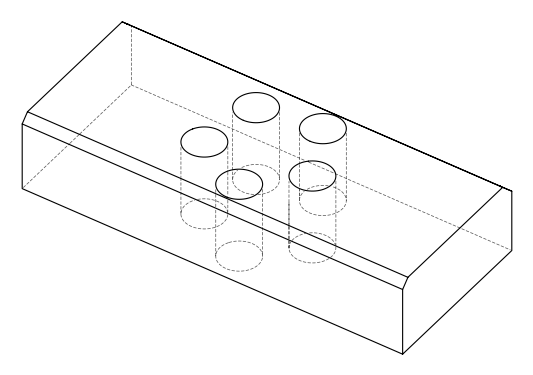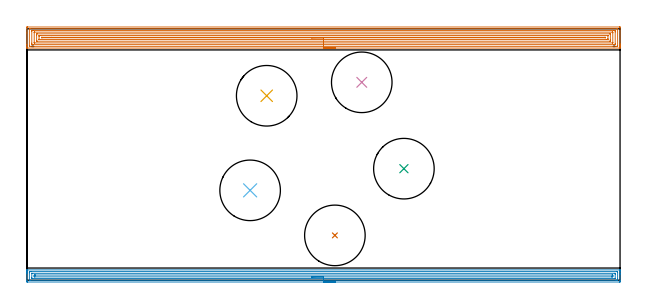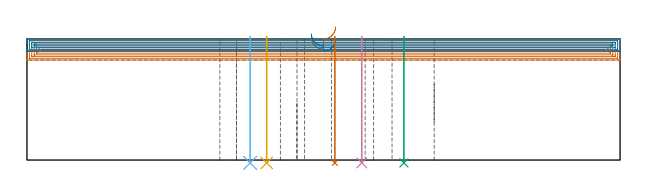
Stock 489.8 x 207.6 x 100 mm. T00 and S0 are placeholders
(PLAN: 7 operations, 1 tool changes, 45.6 min)
(1 AREA_MILL | FG_CHAMFER_SURFACE | UGT0205_001 | 27.63 min | 74143 mm3)
(2 AREA_MILL_1 | FG_CHAMFER_SURFACE_1 | UGT0205_001 | 15.89 min | 24482 mm3)
(3 INDEXABLE_INSERT_DRILL_THROUGH_HOLE_FROM_SOLID | STEP1HOLE | NXT0302_038 | 0.42 min | 196265 mm3)
(4 INDEXABLE_INSERT_DRILL_THROUGH_HOLE_FROM_SOLID_1 | STEP1HOLE_1 | NXT0302_038 | 0.42 min | 196264 mm3)
(5 INDEXABLE_INSERT_DRILL_THROUGH_HOLE_FROM_SOLID_2 | STEP1HOLE_2 | NXT0302_038 | 0.42 min | 196270 mm3)
(6 INDEXABLE_INSERT_DRILL_THROUGH_HOLE_FROM_SOLID_3 | STEP1HOLE_3 | NXT0302_038 | 0.42 min | 196265 mm3)
(7 INDEXABLE_INSERT_DRILL_THROUGH_HOLE_FROM_SOLID_4 | STEP1HOLE_4 | NXT0302_038 | 0.42 min | 196257 mm3)
(TOOL UGT0205_001 | Chamfer Mill 20 x 3 x 45 deg. | D20 FL50 Z2)
(TOOL NXT0302_038 | Index. Insert Drill 50mm [880-D5000L50-04] | D50 PA176 FL200 Z2)
(OP 1 AREA_MILL)
G17 G21 G94 G90
T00 M6
G54
G17 G0 G90 X254.9 Y191.7 S1061 M3
G43 Z110. H0
G94 G1 X254.862 Z109.128 F250.
X254.748 Z108.263
X254.559 Z107.412
X254.297 Z106.58
X253.963 Z105.774
X253.56 Z105.
X253.092 Z104.264
X252.56 Z103.572
X251.971 Z102.929
X251.328 Z102.34
X250.636 Z101.808
X249.9 Z101.34
X249.126 Z100.937
X248.32 Z100.603
X247.488 Z100.341
X246.637 Z100.152
X245.772 Z100.038
X244.9 Z100.
X0.169
X0.01 Y191.702 Z99.988
X0.003 Y191.84 Z99.852
X0. Y191.985 Z99.714
Y192.29 Z99.41
Y192.953 Z98.742
Y194.161 Z97.536
Y194.705 Z96.989
Y204.206 Z87.491
Y208.723 Z82.974
X0.003 Y208.999 Z82.699
X0.01 Y209.092 Z82.605
X0.106 Y209.099 Z82.599
X0.616 Y209.1 Z82.6
X489.184
X489.699 Y209.095 Z82.603
X489.79 Y209.092 Z82.606
X489.8 Y208.995 Z82.702
Y195.309 Z96.386
Y194.705 Z96.989
Y194.161 Z97.536
Y193.829 Z97.867
Y193.285 Z98.411
Y192.953 Z98.742
Y192.29 Z99.41
Y191.985 Z99.714
X489.797 Y191.84 Z99.852
X489.79 Y191.702 Z99.988
X489.631 Y191.7 Z100.
X244.9
Y193.114 Z98.586
X2.402
X2.237 Y193.115 Z98.585
X2.051 Y193.119 Z98.581
X2.013 Y193.121 Z98.579
X2.007 Y193.146 Z98.554
X2.003 Y193.177 Z98.523
X2. Y193.347 Z98.353
Y207.365 Z84.335
X2.001 Y207.497 Z84.203
X2.005 Y207.602 Z84.098
X2.01 Y207.67 Z84.03
X2.021 Y207.679 Z84.021
X2.038 Y207.681 Z84.019
X2.402 Y207.685 Z84.015
X2.567 Y207.686 Z84.014
X487.398
X487.563 Y207.685 Z84.015
X487.749 Y207.681 Z84.019
X487.787 Y207.679 Z84.021
X487.793 Y207.654 Z84.046
X487.797 Y207.623 Z84.077
X487.8 Y207.453 Z84.247
Y193.435 Z98.265
X487.799 Y193.303 Z98.397
X487.795 Y193.198 Z98.502
X487.79 Y193.131 Z98.569
X487.779 Y193.121 Z98.579
X487.762 Y193.119 Z98.581
X487.398 Y193.115 Z98.585
X487.234 Y193.114 Z98.586
X244.9
Y194.528 Z97.172
X5.082 Y194.529 Z97.171
X4.367 Y194.53 Z97.17
X4.188 Y194.532 Z97.168
X4.018 Y194.535 Z97.165
X4.009 Y194.705 Z96.995
X4.003 Y194.887 Z96.813
X4. Y195.581 Z96.119
Y195.766 Z95.934
X4.001 Y205.403 Z86.297
X4.01 Y206.095 Z85.605
X4.015 Y206.265 Z85.435
X5.082 Y206.271 Z85.429
X484.718
X485.433 Y206.27 Z85.43
X485.612 Y206.268 Z85.432
X485.782 Y206.265 Z85.435
X485.791 Y206.095 Z85.605
X485.797 Y205.913 Z85.787
X485.8 Y205.219 Z86.481
Y205.034 Z86.666
X485.799 Y195.398 Z96.302
X485.79 Y194.705 Z96.995
X485.785 Y194.536 Z97.164
X484.718 Y194.529 Z97.171
X244.9 Y194.528 Z97.172
Y195.943 Z95.757
X6.499
X6.139 Y195.944 Z95.756
X6.076 Y195.946 Z95.754
X6.017 Y195.949 Z95.751
X6.01 Y196.035 Z95.665
X6. Y196.432 Z95.268
Y196.457 Z95.243
Y204.343 Z87.357
X6.003 Y204.768 Z86.932
X6.006 Y204.821 Z86.879
X6.009 Y204.843 Z86.857
X6.031 Y204.85 Z86.85
X6.168 Y204.854 Z86.846
X6.344 Y204.857 Z86.843
X483.301
X483.661 Y204.856 Z86.844
X483.724 Y204.854 Z86.846
X483.783 Y204.851 Z86.849
X483.79 Y204.765 Z86.935
X483.8 Y204.368 Z87.332
Y204.343 Z87.357
Y196.457 Z95.243
X483.797 Y196.032 Z95.668
X483.794 Y195.979 Z95.721
X483.791 Y195.957 Z95.743
X483.769 Y195.95 Z95.75
X483.632 Y195.946 Z95.754
X483.456 Y195.944 Z95.756
X244.9 Y195.943 Z95.757
Y197.357 Z94.343
X8.63
X8.215 Y197.361 Z94.339
X8.017 Y197.364 Z94.336
X8.01 Y197.477 Z94.223
X8.002 Y197.974 Z93.726
X8. Y202.356 Z89.344
X8.001 Y202.59 Z89.11
X8.005 Y203.227 Z88.473
X8.012 Y203.436 Z88.264
X8.678 Y203.443 Z88.257
X481.17
X481.585 Y203.439 Z88.261
X481.783 Y203.436 Z88.264
X481.79 Y203.323 Z88.377
X481.799 Y202.826 Z88.874
X481.8 Y198.444 Z93.256
X481.799 Y198.21 Z93.49
X481.795 Y197.573 Z94.127
X481.788 Y197.364 Z94.336
X481.122 Y197.357 Z94.343
X244.9
Y198.771 Z92.929
X10.441 Y198.772 Z92.928
X10.12 Y198.774 Z92.926
X10.029 Y198.776 Z92.924
X10.011 Y198.778 Z92.922
X10.007 Y198.791 Z92.909
X10.004 Y198.827 Z92.873
X10.001 Y198.942 Z92.758
X10. Y199.086 Z92.614
X10.001 Y201.269 Z90.431
X10.006 Y201.714 Z89.986
X10.01 Y201.93 Z89.77
X10.022 Y202.022 Z89.678
X10.124 Y202.025 Z89.675
X10.441 Y202.027 Z89.673
X11.013 Y202.029 Z89.671
X11.334
X479.359 Y202.028 Z89.672
X479.68 Y202.026 Z89.674
X479.771 Y202.024 Z89.676
X479.789 Y202.022 Z89.678
X479.793 Y202.009 Z89.691
X479.796 Y201.973 Z89.727
X479.799 Y201.858 Z89.842
X479.8 Y201.714 Z89.986
X479.799 Y199.531 Z92.169
X479.794 Y199.086 Z92.614
X479.79 Y198.87 Z92.83
X479.778 Y198.778 Z92.922
X479.676 Y198.775 Z92.925
X479.359 Y198.773 Z92.927
X478.787 Y198.771 Z92.929
X478.466
X244.9
Y200.185 Z91.515
X12.665 Y200.186 Z91.514
X12.227 Y200.19 Z91.51
X12.018 Y200.192 Z91.508
X12.01 Y200.4 Z91.3
Y200.511 Z91.189
X12.018 Y200.608 Z91.092
X12.227 Y200.611 Z91.089
X12.456 Y200.614 Z91.086
X20.353 Y200.615 Z91.085
X476.908
X477.345 Y200.613 Z91.087
X477.573 Y200.611 Z91.089
X477.782 Y200.608 Z91.092
X477.79 Y200.4 Z91.3
Y200.289 Z91.411
X477.782 Y200.192 Z91.508
X477.573 Y200.189 Z91.511
X477.345 Y200.186 Z91.514
X244.9 Y200.185 Z91.515
X244.028 Z91.553
X243.164 Z91.667
X242.312 Z91.855
X241.48 Z92.118
X240.674 Z92.452
X239.9 Z92.854
X239.164 Z93.323
X238.472 Z93.854
X237.829 Z94.444
X237.24 Z95.087
X236.709 Z95.779
X236.24 Z96.515
X235.837 Z97.289
X235.503 Z98.094
X235.241 Z98.927
X235.052 Z99.778
X234.938 Z100.643
X234.9 Z101.515
G0 Z110.
M5
M2
(OP 2 AREA_MILL_1)
G17 G21 G94 G90
T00 M6
G54
G17 G0 G90 X254.9 Y-1.5 S1061 M3
G43 Z110. H0
Z100.
G94 G1 X254.862 Z99.128 F250.
X254.748 Z98.263
X254.559 Z97.412
X254.297 Z96.58
X253.963 Z95.774
X253.56 Z95.
X253.091 Z94.264
X252.56 Z93.572
X251.971 Z92.929
X251.328 Z92.34
X250.636 Z91.808
X249.9 Z91.34
X249.126 Z90.937
X248.32 Z90.603
X247.488 Z90.341
X246.636 Z90.152
X245.772 Z90.038
X244.9 Z90.
X0.616
X0.063 Y-1.494 Z90.003
X0.008 Y-1.492 Z90.006
X0.004 Y-0.944 Z90.553
X0. Y-0.332 Z91.166
Y5.278 Z96.772
Y5.83 Z97.327
Y6.167 Z97.663
Y6.719 Z98.215
Y7.056 Z98.551
Y7.728 Z99.228
Y8.08 Z99.579
X0.007 Y8.46 Z99.951
X0.01 Y8.497 Z99.988
X0.169 Y8.5 Z100.
X489.631
X489.79 Y8.497 Z99.988
X489.793 Y8.46 Z99.951
X489.8 Y8.079 Z99.579
Y7.728 Z99.228
Y7.056 Z98.551
Y5.83 Z97.327
Y5.278 Z96.772
Y4.665 Z96.16
Y-0.332 Z91.165
X489.796 Y-0.944 Z90.553
X489.792 Y-1.492 Z90.006
X489.737 Y-1.494 Z90.003
X489.184 Y-1.5 Z90.
X244.9
Y-0.086 Z91.414
X2.432 Y-0.085 Z91.415
X2.402 Y-0.084 Z91.416
X2.01 Y-0.056 Z91.444
X2.001 Y0.343 Z91.843
X2. Y6.167 Z97.667
X2.001 Y6.566 Z98.066
X2.01 Y7.056 Z98.556
X2.373 Y7.084 Z98.584
X2.402 Y7.085 Z98.585
X3.265 Y7.086 Z98.586
X487.368 Y7.085 Z98.585
X487.398 Y7.084 Z98.584
X487.79 Y7.056 Z98.556
X487.799 Y6.657 Z98.157
X487.8 Y0.833 Z92.333
X487.799 Y0.434 Z91.934
X487.79 Y-0.056 Z91.444
X487.427 Y-0.084 Z91.416
X487.398 Y-0.085 Z91.415
X486.535 Y-0.086 Z91.414
X244.9
Y1.328 Z92.828
X4.584 Y1.329 Z92.829
X4.188 Y1.331 Z92.831
X4.057 Y1.333 Z92.833
X4.018 Y1.335 Z92.835
X4.01 Y1.41 Z92.91
X4.005 Y1.535 Z93.035
X4.001 Y1.722 Z93.222
X4. Y1.909 Z93.409
X4.001 Y5.464 Z96.964
X4.009 Y5.652 Z97.152
X4.012 Y5.666 Z97.166
X4.017 Y5.668 Z97.168
X4.04 Y5.67 Z97.17
X4.089 Y5.671 Z97.171
X4.188
X485.216
X485.612 Y5.669 Z97.169
X485.743 Y5.667 Z97.167
X485.782 Y5.665 Z97.165
X485.79 Y5.59 Z97.09
X485.795 Y5.465 Z96.965
X485.799 Y5.278 Z96.778
X485.8 Y5.09 Z96.59
X485.799 Y1.536 Z93.036
X485.791 Y1.348 Z92.848
X485.788 Y1.334 Z92.834
X485.783 Y1.332 Z92.832
X485.76 Y1.33 Z92.83
X485.711 Y1.329 Z92.829
X485.612 Y1.328 Z92.828
X244.9
Y2.743 Z94.243
X6.735
X6.079 Y2.75 Z94.25
X6.01 Y2.754 Z94.254
X6.006 Y2.851 Z94.351
X6.002 Y3.059 Z94.559
X6. Y3.475 Z94.975
Y3.5 Z95.
X6.002 Y3.932 Z95.432
X6.006 Y4.148 Z95.648
X6.01 Y4.249 Z95.749
X6.112 Y4.252 Z95.752
X6.868 Y4.257 Z95.757
X7.
X483.065
X483.721 Y4.25 Z95.75
X483.79 Y4.246 Z95.746
X483.794 Y4.149 Z95.649
X483.798 Y3.941 Z95.441
X483.8 Y3.525 Z95.025
Y3.5 Z95.
X483.798 Y3.068 Z94.568
X483.794 Y2.852 Z94.352
X483.79 Y2.751 Z94.251
X483.688 Y2.748 Z94.248
X482.932 Y2.743 Z94.243
X482.8
X244.9
X244.028 Z94.281
X243.163 Z94.395
X242.312 Z94.583
X241.48 Z94.846
X240.674 Z95.18
X239.9 Z95.582
X239.164 Z96.051
X238.472 Z96.582
X237.829 Z97.172
X237.24 Z97.815
X236.708 Z98.507
X236.24 Z99.243
X235.837 Z100.016
X235.503 Z100.822
X235.241 Z101.654
X235.052 Z102.506
X234.938 Z103.371
X234.9 Z104.243
G0 Z110.
M5
M2
(OP 3 INDEXABLE_INSERT_DRILL_THROUGH_HOLE_FROM_SOLID)
G17 G21 G94 G90
T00 M6
G54
G17 G0 G90 X311.3 Y92.1 S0 M3
G43 Z110. H1
G94 G81 G98 Z-2.373 F250. R102.
G80
M5
M2
(OP 4 INDEXABLE_INSERT_DRILL_THROUGH_HOLE_FROM_SOLID_1)
G17 G21 G94 G90
T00 M6
G54
G17 G0 G90 X276.5 Y163.4 S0 M3
G43 Z110. H1
G94 G81 G98 Z-2.373 F250. R102.
G80
M5
M2
(OP 5 INDEXABLE_INSERT_DRILL_THROUGH_HOLE_FROM_SOLID_2)
G17 G21 G94 G90
T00 M6
G54
G17 G0 G90 X198. Y152.3 S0 M3
G43 Z110. H1
G94 G81 G98 Z-2.373 F250. R102.
G80
M5
M2
(OP 6 INDEXABLE_INSERT_DRILL_THROUGH_HOLE_FROM_SOLID_3)
G17 G21 G94 G90
T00 M6
G54
G17 G0 G90 X184.3 Y74.2 S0 M3
G43 Z110. H1
G94 G81 G98 Z-2.373 F250. R102.
G80
M5
M2
(OP 7 INDEXABLE_INSERT_DRILL_THROUGH_HOLE_FROM_SOLID_4)
G17 G21 G94 G90
T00 M6
G54
G17 G0 G90 X254.3 Y37. S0 M3
G43 Z110. H1
G94 G81 G98 Z-2.373 F250. R102.
G80
M5
M2
